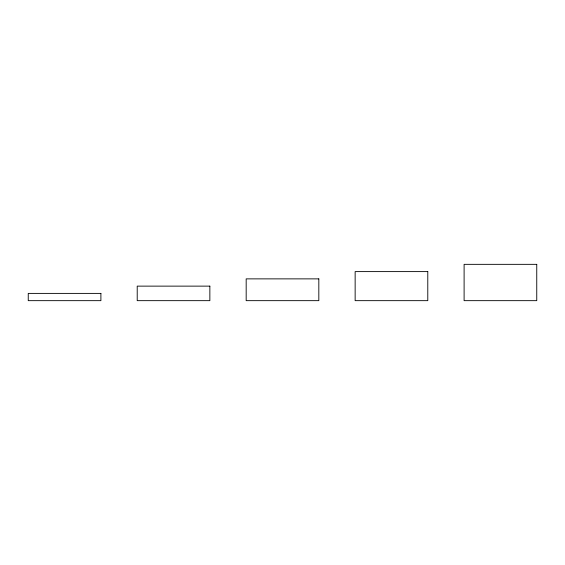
<?xml version="1.0" encoding="UTF-8"?>
<svg xmlns="http://www.w3.org/2000/svg" width="565" height="565" viewBox="0 0 565 565"><rect width="100%" height="100%" fill="white"/><g stroke="black" fill="none" stroke-linecap="round" stroke-linejoin="round"><path stroke-width="0.85" d="M536.75 264.342L464.105 264.342L464.105 300.658L536.75 300.658L536.75 264.342M427.783 271.603L355.145 271.603L355.145 300.658L427.783 300.658L427.783 271.603M318.822 278.87L246.178 278.87L246.178 300.658L318.822 300.658L318.822 278.87M209.855 286.13L137.217 286.13L137.217 300.658L209.855 300.658L209.855 286.13M100.895 293.397L28.25 293.397L28.25 300.658L100.895 300.658L100.895 293.397"/></g></svg>
